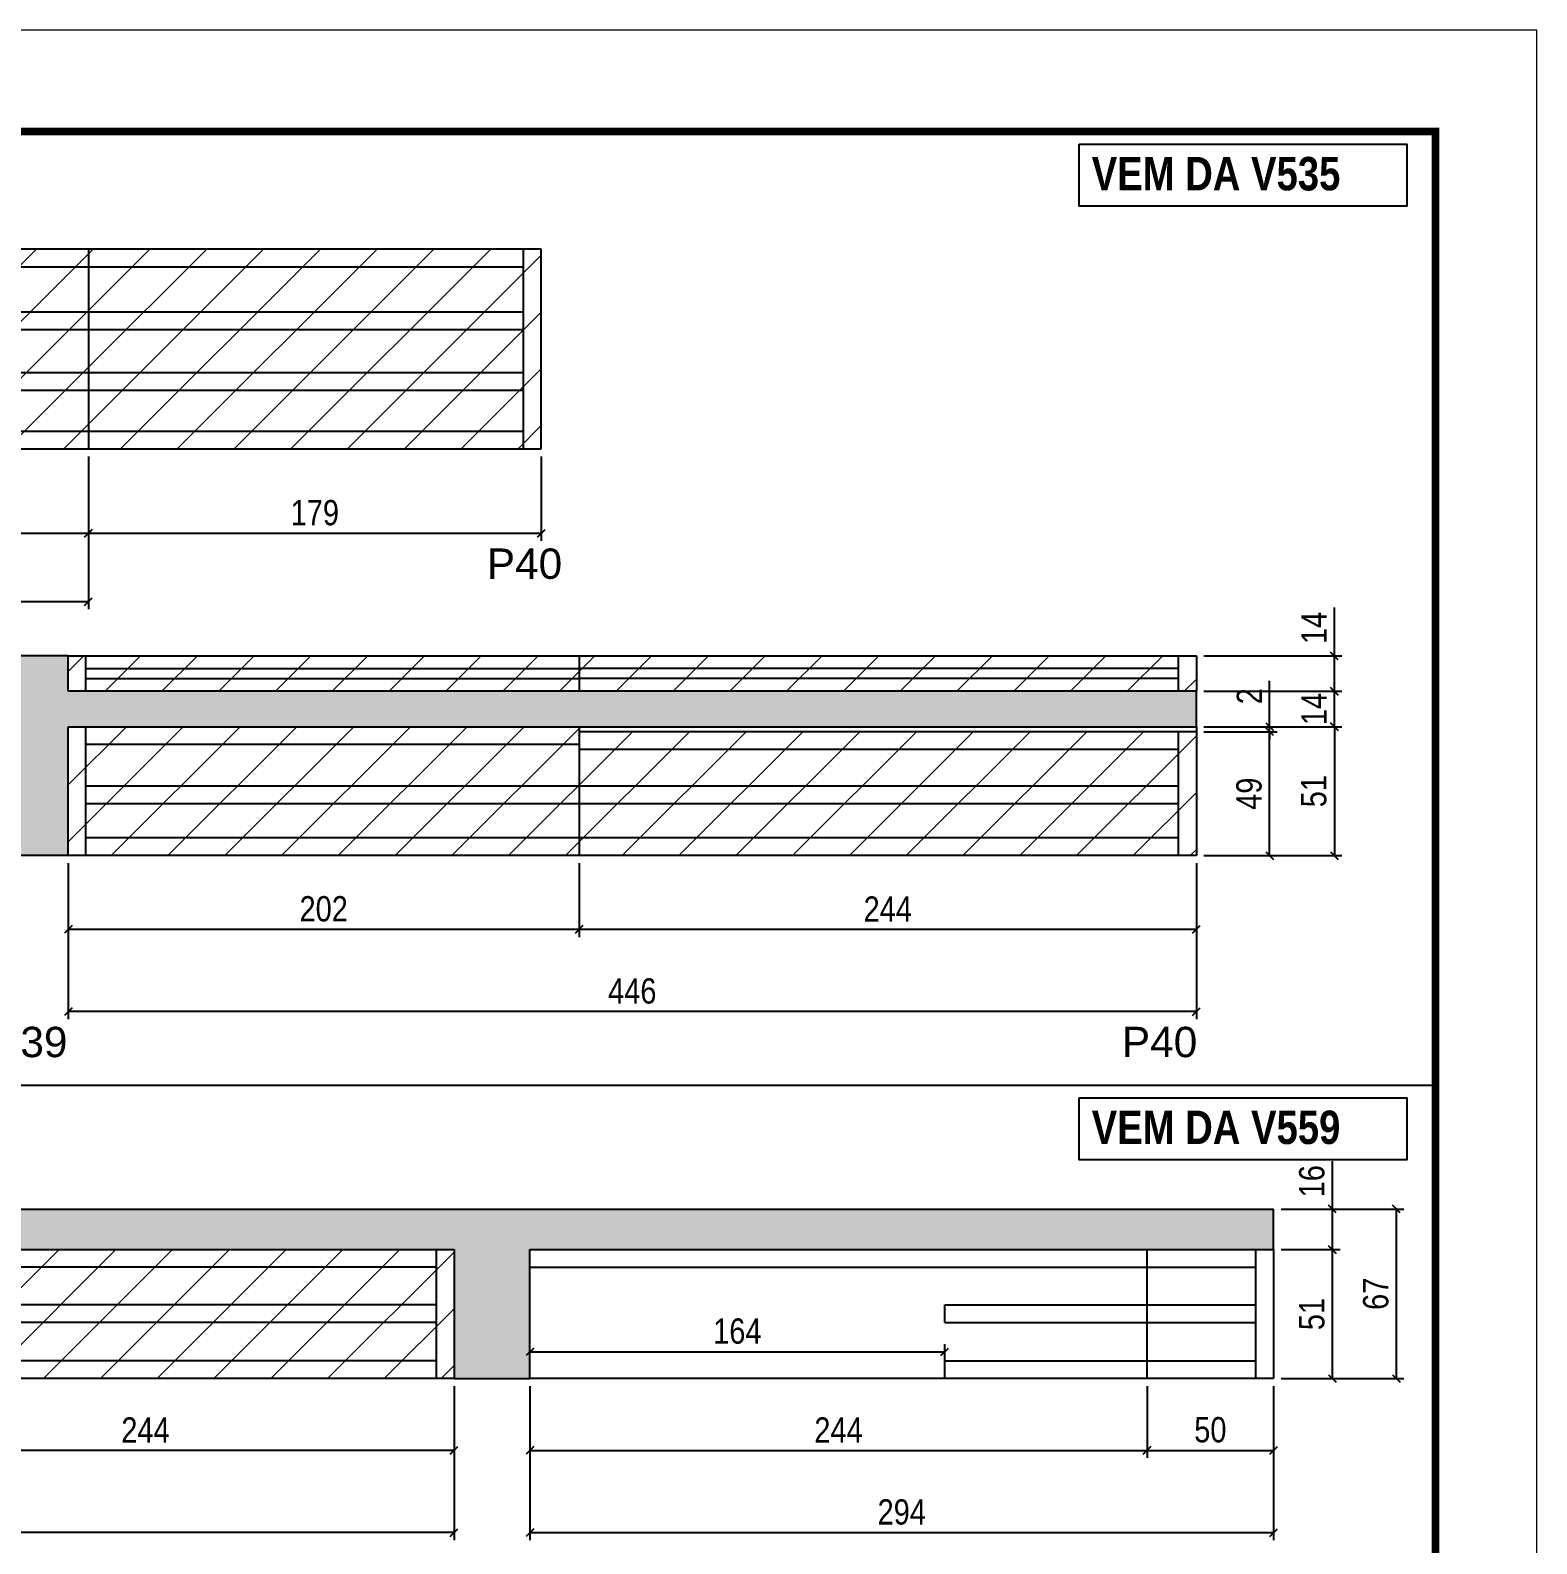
# Model space of a CAD drawing. Extents: x 3309 to 9563, y -2522 to 14608.
# Drawn here: x 5797 to 6393, y 10564 to 11162 of the extents above; entities that cross this region are included whole.
import ezdxf

# ---------------------------------------------------------------- set-up
doc = ezdxf.new("R2010")
doc.units = 0
doc.header["$PDMODE"] = 35
doc.header["$PDSIZE"] = -10
doc.linetypes.add('DASHED', pattern=[0.75, 0.5, -0.25])
for name, color, linetype in [('5', 5, 'Continuous'), ('COTA', 241, 'Continuous'), ('NOMENCLATURA', 7, 'Continuous'), ('Painéis', 200, 'Continuous'), ('SARR_2.2x7', 40, 'Continuous')]:
    doc.layers.add(name, color=color, linetype=linetype)
for name, color, linetype, lineweight in [('Folhas', 255, 'Continuous', 9), ('Hachura', 251, 'Continuous', 9), ('SARRAFO DE PRESSAO', 251, 'DASHED', 9)]:
    doc.layers.add(name, color=color, linetype=linetype, lineweight=lineweight)
doc.styles.add('COTA TECNICA', font='techl___.ttf', dxfattribs={"height": 10})
doc.styles.get("Standard").update_dxf_attribs({"font": 'arial.ttf'})
doc.styles.add('TECNICA', font='techb___.ttf', dxfattribs={"height": 10})
doc.dimstyles.new('PAINEL', dxfattribs={"dimtxt": 10, "dimasz": 3, "dimexe": 3, "dimexo": 3, "dimgap": 3, "dimtad": 1, "dimdec": 1, "dimzin": 12, "dimdsep": 46, "dimtxsty": 'COTA TECNICA', "dimblk1": 'OBLIQUE', "dimblk2": 'OBLIQUE', "dimsah": 1, "dimcen": 0.9, "dimclrd": 4, "dimclre": 4, "dimclrt": 240, "dimadec": 1, "dimazin": 3, "dimtfac": 1, "dimtdec": 1, "dimtmove": 0, "dimatfit": 3, "dimfxl": 1, "dimtolj": 1, "dimtzin": 12, "dimarcsym": 0})

# ---------------------------------------------------------------- blocks, each defined once
blk = doc.blocks.new('9999999999')
at = {"layer": 'Folhas'}
blk.add_lwpolyline([(98138.98, 34190.21), (99623.98, 34190.21), (99623.98, 35240.21), (98138.98, 35240.21)], close=True, dxfattribs=at)
at = {"layer": 'Folhas', "color": 30, "const_width": 3}
blk.add_lwpolyline([(98213.98, 34230.21), (99583.98, 34230.21), (99583.98, 35200.21), (98213.98, 35200.21)], close=True, dxfattribs=at)
blk = doc.blocks.new('_Oblique')
at = {"color": 0, "linetype": 'ByBlock', "lineweight": -2}
blk.add_line((-0.5, -0.5), (0.5, 0.5), dxfattribs=at)
blk = doc.blocks.new('*D2303')
at = {"layer": 'COTA', "color": 4, "lineweight": -2, "transparency": 16777216}
for p, q in [((5812.3, 10832.75), (5812.3, 10771.08)), ((6258.3, 10832.75), (6258.3, 10771.08)), ((6258.3, 10774.08), (5812.3, 10774.08))]:
    blk.add_line(p, q, dxfattribs=at)
at = {"layer": 'Defpoints', "color": 0, "transparency": 16777216}
for p in [(5812.3, 10835.75), (6258.3, 10835.75), (5812.3, 10774.08)]:
    blk.add_point(p, dxfattribs=at)
at = {"layer": 'COTA', "color": 4, "lineweight": -2, "transparency": 16777216, "xscale": 3, "yscale": 3, "zscale": 3, "rotation": 180}
blk.add_blockref('_Oblique', (5812.3, 10774.08), dxfattribs=at)
at = {"layer": 'COTA', "color": 4, "lineweight": -2, "transparency": 16777216, "xscale": 3, "yscale": 3, "zscale": 3}
blk.add_blockref('_Oblique', (6258.3, 10774.08), dxfattribs=at)
at = {"layer": 'COTA', "color": 240, "transparency": 16777216, "insert": (6035.3, 10782.19), "char_height": 10, "attachment_point": 5, "style": 'COTA TECNICA'}
blk.add_mtext('\\A1;446', dxfattribs=at)
blk = doc.blocks.new('*D2304')
at = {"layer": 'COTA', "color": 4, "lineweight": -2, "transparency": 16777216}
for p, q in [((6014.3, 10832.75), (6014.3, 10803.57)), ((6258.3, 10832.75), (6258.3, 10803.57)), ((6258.3, 10806.57), (6014.3, 10806.57))]:
    blk.add_line(p, q, dxfattribs=at)
at = {"layer": 'Defpoints', "color": 0, "transparency": 16777216}
for p in [(6014.3, 10835.75), (6258.3, 10835.75), (6014.3, 10806.57)]:
    blk.add_point(p, dxfattribs=at)
at = {"layer": 'COTA', "color": 4, "lineweight": -2, "transparency": 16777216, "xscale": 3, "yscale": 3, "zscale": 3, "rotation": 180}
blk.add_blockref('_Oblique', (6014.3, 10806.57), dxfattribs=at)
at = {"layer": 'COTA', "color": 4, "lineweight": -2, "transparency": 16777216, "xscale": 3, "yscale": 3, "zscale": 3}
blk.add_blockref('_Oblique', (6258.3, 10806.57), dxfattribs=at)
at = {"layer": 'COTA', "color": 240, "transparency": 16777216, "insert": (6136.3, 10814.64), "char_height": 10, "attachment_point": 5, "style": 'COTA TECNICA'}
blk.add_mtext('\\A1;244', dxfattribs=at)
blk = doc.blocks.new('*D2305')
at = {"layer": 'COTA', "color": 4, "lineweight": -2, "transparency": 16777216}
for p, q in [((5812.3, 10832.75), (5812.3, 10803.57)), ((6014.3, 10832.75), (6014.3, 10803.57)), ((6014.3, 10806.57), (5812.3, 10806.57))]:
    blk.add_line(p, q, dxfattribs=at)
at = {"layer": 'Defpoints', "color": 0, "transparency": 16777216}
for p in [(5812.3, 10835.75), (6014.3, 10835.75), (5812.3, 10806.57)]:
    blk.add_point(p, dxfattribs=at)
at = {"layer": 'COTA', "color": 4, "lineweight": -2, "transparency": 16777216, "xscale": 3, "yscale": 3, "zscale": 3, "rotation": 180}
blk.add_blockref('_Oblique', (5812.3, 10806.57), dxfattribs=at)
at = {"layer": 'COTA', "color": 4, "lineweight": -2, "transparency": 16777216, "xscale": 3, "yscale": 3, "zscale": 3}
blk.add_blockref('_Oblique', (6014.3, 10806.57), dxfattribs=at)
at = {"layer": 'COTA', "color": 240, "transparency": 16777216, "insert": (5913.3, 10814.67), "char_height": 10, "attachment_point": 5, "style": 'COTA TECNICA'}
blk.add_mtext('\\A1;202', dxfattribs=at)
blk = doc.blocks.new('*D2313')
at = {"layer": 'COTA', "color": 4, "lineweight": -2, "transparency": 16777216}
for p, q in [((6261.3, 10886.75), (6315.86, 10886.75)), ((6312.86, 10886.75), (6312.86, 10835.75)), ((6261.3, 10835.75), (6315.86, 10835.75))]:
    blk.add_line(p, q, dxfattribs=at)
at = {"layer": 'Defpoints', "color": 0, "transparency": 16777216}
for p in [(6258.3, 10886.75), (6258.3, 10835.75), (6312.86, 10835.75)]:
    blk.add_point(p, dxfattribs=at)
at = {"layer": 'COTA', "color": 4, "lineweight": -2, "transparency": 16777216, "xscale": 3, "yscale": 3, "zscale": 3}
for p, rotation in [((6312.86, 10886.75), 90), ((6312.86, 10835.75), 270)]:
    blk.add_blockref('_Oblique', p, dxfattribs=dict(at, rotation=rotation))
at = {"layer": 'COTA', "color": 240, "transparency": 16777216, "insert": (6304.75, 10861.25), "char_height": 10, "attachment_point": 5, "rotation": 90, "style": 'COTA TECNICA'}
blk.add_mtext('\\A1;51', dxfattribs=at)
blk = doc.blocks.new('*D2314')
at = {"layer": 'COTA', "color": 4, "lineweight": -2, "transparency": 16777216}
for p, q in [((6261.3, 10900.75), (6315.86, 10900.75)), ((6312.86, 10886.75), (6312.86, 10900.75)), ((6261.3, 10886.75), (6315.86, 10886.75))]:
    blk.add_line(p, q, dxfattribs=at)
at = {"layer": 'Defpoints', "color": 0, "transparency": 16777216}
for p in [(6258.3, 10900.75), (6312.86, 10900.75), (6258.3, 10886.75)]:
    blk.add_point(p, dxfattribs=at)
at = {"layer": 'COTA', "color": 4, "lineweight": -2, "transparency": 16777216, "xscale": 3, "yscale": 3, "zscale": 3}
for p, rotation in [((6312.86, 10900.75), 90), ((6312.86, 10886.75), 270)]:
    blk.add_blockref('_Oblique', p, dxfattribs=dict(at, rotation=rotation))
at = {"layer": 'COTA', "color": 240, "transparency": 16777216, "insert": (6304.79, 10893.75), "char_height": 10, "attachment_point": 5, "rotation": 90, "style": 'COTA TECNICA'}
blk.add_mtext('\\A1;14', dxfattribs=at)
blk = doc.blocks.new('*D2315')
at = {"layer": 'COTA', "color": 4, "lineweight": -2, "transparency": 16777216}
for p, q in [((6312.86, 10914.75), (6312.86, 10933.87)), ((6261.3, 10914.75), (6315.86, 10914.75)), ((6312.86, 10900.75), (6312.86, 10914.75)), ((6261.3, 10900.75), (6315.86, 10900.75))]:
    blk.add_line(p, q, dxfattribs=at)
at = {"layer": 'Defpoints', "color": 0, "transparency": 16777216}
for p in [(6258.3, 10914.75), (6312.86, 10914.75), (6258.3, 10900.75)]:
    blk.add_point(p, dxfattribs=at)
at = {"layer": 'COTA', "color": 4, "lineweight": -2, "transparency": 16777216, "xscale": 3, "yscale": 3, "zscale": 3}
for p, rotation in [((6312.86, 10914.75), 90), ((6312.86, 10900.75), 270)]:
    blk.add_blockref('_Oblique', p, dxfattribs=dict(at, rotation=rotation))
at = {"layer": 'COTA', "color": 240, "transparency": 16777216, "insert": (6304.79, 10925.81), "char_height": 10, "attachment_point": 5, "rotation": 90, "style": 'COTA TECNICA'}
blk.add_mtext('\\A1;14', dxfattribs=at)
blk = doc.blocks.new('*D2318')
at = {"layer": 'COTA', "color": 4, "lineweight": -2, "transparency": 16777216}
for p, q in [((5576.3, 10993.62), (5576.3, 10960.22)), ((5820.3, 10993.62), (5820.3, 10960.22)), ((5576.3, 10963.22), (5820.3, 10963.22))]:
    blk.add_line(p, q, dxfattribs=at)
at = {"layer": 'Defpoints', "color": 0, "transparency": 16777216}
for p in [(5576.3, 10996.62), (5820.3, 10996.62), (5820.3, 10963.22)]:
    blk.add_point(p, dxfattribs=at)
at = {"layer": 'COTA', "color": 4, "lineweight": -2, "transparency": 16777216, "xscale": 3, "yscale": 3, "zscale": 3, "rotation": 180}
blk.add_blockref('_Oblique', (5576.3, 10963.22), dxfattribs=at)
at = {"layer": 'COTA', "color": 4, "lineweight": -2, "transparency": 16777216, "xscale": 3, "yscale": 3, "zscale": 3}
blk.add_blockref('_Oblique', (5820.3, 10963.22), dxfattribs=at)
at = {"layer": 'COTA', "color": 240, "transparency": 16777216, "insert": (5698.3, 10971.3), "char_height": 10, "attachment_point": 5, "style": 'COTA TECNICA'}
blk.add_mtext('\\A1;244', dxfattribs=at)
blk = doc.blocks.new('*D2319')
at = {"layer": 'COTA', "color": 4, "lineweight": -2, "transparency": 16777216}
for p, q in [((5820.3, 10993.62), (5820.3, 10960.22)), ((5999.3, 10993.62), (5999.3, 10960.22)), ((5820.3, 10963.22), (5999.3, 10963.22))]:
    blk.add_line(p, q, dxfattribs=at)
at = {"layer": 'Defpoints', "color": 0, "transparency": 16777216}
for p in [(5820.3, 10996.62), (5999.3, 10996.62), (5999.3, 10963.22)]:
    blk.add_point(p, dxfattribs=at)
at = {"layer": 'COTA', "color": 4, "lineweight": -2, "transparency": 16777216, "xscale": 3, "yscale": 3, "zscale": 3, "rotation": 180}
blk.add_blockref('_Oblique', (5820.3, 10963.22), dxfattribs=at)
at = {"layer": 'COTA', "color": 4, "lineweight": -2, "transparency": 16777216, "xscale": 3, "yscale": 3, "zscale": 3}
blk.add_blockref('_Oblique', (5999.3, 10963.22), dxfattribs=at)
at = {"layer": 'COTA', "color": 240, "transparency": 16777216, "insert": (5909.8, 10971.32), "char_height": 10, "attachment_point": 5, "style": 'COTA TECNICA'}
blk.add_mtext('\\A1;179', dxfattribs=at)
blk = doc.blocks.new('*D2320')
at = {"layer": 'COTA', "color": 4, "lineweight": -2, "transparency": 16777216}
for p, q in [((5576.3, 10993.62), (5576.3, 10933.19)), ((5820.3, 10993.62), (5820.3, 10933.19)), ((5576.3, 10936.19), (5820.3, 10936.19))]:
    blk.add_line(p, q, dxfattribs=at)
at = {"layer": 'Defpoints', "color": 0, "transparency": 16777216}
for p in [(5576.3, 10996.62), (5820.3, 10996.62), (5820.3, 10936.19)]:
    blk.add_point(p, dxfattribs=at)
at = {"layer": 'COTA', "color": 4, "lineweight": -2, "transparency": 16777216, "xscale": 3, "yscale": 3, "zscale": 3, "rotation": 180}
blk.add_blockref('_Oblique', (5576.3, 10936.19), dxfattribs=at)
at = {"layer": 'COTA', "color": 4, "lineweight": -2, "transparency": 16777216, "xscale": 3, "yscale": 3, "zscale": 3}
blk.add_blockref('_Oblique', (5820.3, 10936.19), dxfattribs=at)
at = {"layer": 'COTA', "color": 240, "transparency": 16777216, "insert": (5698.3, 10945.41), "char_height": 10, "attachment_point": 5, "style": 'COTA TECNICA'}
blk.add_mtext('\\A1;(2x)', dxfattribs=at)
blk = doc.blocks.new('*D2321')
at = {"layer": 'COTA', "color": 4, "lineweight": -2, "transparency": 16777216}
for p, q in [((6261.3, 10884.75), (6290.26, 10884.75)), ((6287.26, 10835.75), (6287.26, 10884.75)), ((6261.3, 10835.75), (6290.26, 10835.75))]:
    blk.add_line(p, q, dxfattribs=at)
at = {"layer": 'Defpoints', "color": 0, "transparency": 16777216}
for p in [(6258.3, 10884.75), (6287.26, 10884.75), (6258.3, 10835.75)]:
    blk.add_point(p, dxfattribs=at)
at = {"layer": 'COTA', "color": 4, "lineweight": -2, "transparency": 16777216, "xscale": 3, "yscale": 3, "zscale": 3}
for p, rotation in [((6287.26, 10884.75), 90), ((6287.26, 10835.75), 270)]:
    blk.add_blockref('_Oblique', p, dxfattribs=dict(at, rotation=rotation))
at = {"layer": 'COTA', "color": 240, "transparency": 16777216, "insert": (6279.15, 10860.25), "char_height": 10, "attachment_point": 5, "rotation": 90, "style": 'COTA TECNICA'}
blk.add_mtext('\\A1;49', dxfattribs=at)
blk = doc.blocks.new('*D2322')
at = {"layer": 'COTA', "color": 4, "lineweight": -2, "transparency": 16777216}
for p, q in [((6287.26, 10886.75), (6287.26, 10904.86)), ((6261.3, 10886.75), (6290.26, 10886.75)), ((6287.26, 10884.75), (6287.26, 10886.75)), ((6261.3, 10884.75), (6290.26, 10884.75)), ((6287.26, 10884.75), (6287.26, 10881.75))]:
    blk.add_line(p, q, dxfattribs=at)
at = {"layer": 'Defpoints', "color": 0, "transparency": 16777216}
for p in [(6258.3, 10886.75), (6287.26, 10886.75), (6258.3, 10884.75)]:
    blk.add_point(p, dxfattribs=at)
at = {"layer": 'COTA', "color": 4, "lineweight": -2, "transparency": 16777216, "xscale": 3, "yscale": 3, "zscale": 3}
for p, rotation in [((6287.26, 10886.75), 270), ((6287.26, 10884.75), 90)]:
    blk.add_blockref('_Oblique', p, dxfattribs=dict(at, rotation=rotation))
at = {"layer": 'COTA', "color": 240, "transparency": 16777216, "insert": (6279.26, 10898.8), "char_height": 10, "attachment_point": 5, "rotation": 90, "style": 'COTA TECNICA'}
blk.add_mtext('\\A1;2', dxfattribs=at)
blk = doc.blocks.new('*D2622')
at = {"layer": 'COTA', "color": 4, "lineweight": -2, "transparency": 16777216}
for p, q in [((5332.84, 10625.99), (5332.84, 10565.08)), ((5964.84, 10625.99), (5964.84, 10565.08)), ((5964.84, 10568.08), (5332.84, 10568.08))]:
    blk.add_line(p, q, dxfattribs=at)
at = {"layer": 'Defpoints', "color": 0, "transparency": 16777216}
for p in [(5332.84, 10628.99), (5964.84, 10628.99), (5332.84, 10568.08)]:
    blk.add_point(p, dxfattribs=at)
at = {"layer": 'COTA', "color": 4, "lineweight": -2, "transparency": 16777216, "xscale": 3, "yscale": 3, "zscale": 3, "rotation": 180}
blk.add_blockref('_Oblique', (5332.84, 10568.08), dxfattribs=at)
at = {"layer": 'COTA', "color": 4, "lineweight": -2, "transparency": 16777216, "xscale": 3, "yscale": 3, "zscale": 3}
blk.add_blockref('_Oblique', (5964.84, 10568.08), dxfattribs=at)
at = {"layer": 'COTA', "color": 240, "transparency": 16777216, "insert": (5648.84, 10576.3), "char_height": 10, "attachment_point": 5, "style": 'COTA TECNICA'}
blk.add_mtext('\\A1;632', dxfattribs=at)
blk = doc.blocks.new('*D2623')
at = {"layer": 'COTA', "color": 4, "lineweight": -2, "transparency": 16777216}
for p, q in [((5720.84, 10625.99), (5720.84, 10597.57)), ((5964.84, 10625.99), (5964.84, 10597.57)), ((5964.84, 10600.57), (5720.84, 10600.57))]:
    blk.add_line(p, q, dxfattribs=at)
at = {"layer": 'Defpoints', "color": 0, "transparency": 16777216}
for p in [(5720.84, 10628.99), (5964.84, 10628.99), (5720.84, 10600.57)]:
    blk.add_point(p, dxfattribs=at)
at = {"layer": 'COTA', "color": 4, "lineweight": -2, "transparency": 16777216, "xscale": 3, "yscale": 3, "zscale": 3, "rotation": 180}
blk.add_blockref('_Oblique', (5720.84, 10600.57), dxfattribs=at)
at = {"layer": 'COTA', "color": 4, "lineweight": -2, "transparency": 16777216, "xscale": 3, "yscale": 3, "zscale": 3}
blk.add_blockref('_Oblique', (5964.84, 10600.57), dxfattribs=at)
at = {"layer": 'COTA', "color": 240, "transparency": 16777216, "insert": (5842.84, 10608.64), "char_height": 10, "attachment_point": 5, "style": 'COTA TECNICA'}
blk.add_mtext('\\A1;244', dxfattribs=at)
blk = doc.blocks.new('*D2630')
at = {"layer": 'COTA', "color": 4, "lineweight": -2, "transparency": 16777216}
for p, q in [((5994.84, 10625.99), (5994.84, 10565.08)), ((6288.84, 10625.99), (6288.84, 10565.08)), ((5994.84, 10568.08), (6288.84, 10568.08))]:
    blk.add_line(p, q, dxfattribs=at)
at = {"layer": 'Defpoints', "color": 0, "transparency": 16777216}
for p in [(5994.84, 10628.99), (6288.84, 10628.99), (6288.84, 10568.08)]:
    blk.add_point(p, dxfattribs=at)
at = {"layer": 'COTA', "color": 4, "lineweight": -2, "transparency": 16777216, "xscale": 3, "yscale": 3, "zscale": 3, "rotation": 180}
blk.add_blockref('_Oblique', (5994.84, 10568.08), dxfattribs=at)
at = {"layer": 'COTA', "color": 4, "lineweight": -2, "transparency": 16777216, "xscale": 3, "yscale": 3, "zscale": 3}
blk.add_blockref('_Oblique', (6288.84, 10568.08), dxfattribs=at)
at = {"layer": 'COTA', "color": 240, "transparency": 16777216, "insert": (6141.84, 10576.18), "char_height": 10, "attachment_point": 5, "style": 'COTA TECNICA'}
blk.add_mtext('\\A1;294', dxfattribs=at)
blk = doc.blocks.new('*D2631')
at = {"layer": 'COTA', "color": 4, "lineweight": -2, "transparency": 16777216}
for p, q in [((5994.84, 10631.99), (5994.84, 10642.56)), ((6158.84, 10631.99), (6158.84, 10642.56)), ((5994.84, 10639.56), (6158.84, 10639.56))]:
    blk.add_line(p, q, dxfattribs=at)
at = {"layer": 'Defpoints', "color": 0, "transparency": 16777216}
for p in [(6158.84, 10639.56), (5994.84, 10628.99), (6158.84, 10628.99)]:
    blk.add_point(p, dxfattribs=at)
at = {"layer": 'COTA', "color": 4, "lineweight": -2, "transparency": 16777216, "xscale": 3, "yscale": 3, "zscale": 3, "rotation": 180}
blk.add_blockref('_Oblique', (5994.84, 10639.56), dxfattribs=at)
at = {"layer": 'COTA', "color": 4, "lineweight": -2, "transparency": 16777216, "xscale": 3, "yscale": 3, "zscale": 3}
blk.add_blockref('_Oblique', (6158.84, 10639.56), dxfattribs=at)
at = {"layer": 'COTA', "color": 240, "transparency": 16777216, "insert": (6076.84, 10647.67), "char_height": 10, "attachment_point": 5, "style": 'COTA TECNICA'}
blk.add_mtext('\\A1;164', dxfattribs=at)
blk = doc.blocks.new('*D2632')
at = {"layer": 'COTA', "color": 4, "lineweight": -2, "transparency": 16777216}
for p, q in [((5994.84, 10625.99), (5994.84, 10597.57)), ((6238.84, 10625.99), (6238.84, 10597.57)), ((5994.84, 10600.57), (6238.84, 10600.57))]:
    blk.add_line(p, q, dxfattribs=at)
at = {"layer": 'Defpoints', "color": 0, "transparency": 16777216}
for p in [(5994.84, 10628.99), (6238.84, 10628.99), (6238.84, 10600.57)]:
    blk.add_point(p, dxfattribs=at)
at = {"layer": 'COTA', "color": 4, "lineweight": -2, "transparency": 16777216, "xscale": 3, "yscale": 3, "zscale": 3, "rotation": 180}
blk.add_blockref('_Oblique', (5994.84, 10600.57), dxfattribs=at)
at = {"layer": 'COTA', "color": 4, "lineweight": -2, "transparency": 16777216, "xscale": 3, "yscale": 3, "zscale": 3}
blk.add_blockref('_Oblique', (6238.84, 10600.57), dxfattribs=at)
at = {"layer": 'COTA', "color": 240, "transparency": 16777216, "insert": (6116.84, 10608.64), "char_height": 10, "attachment_point": 5, "style": 'COTA TECNICA'}
blk.add_mtext('\\A1;244', dxfattribs=at)
blk = doc.blocks.new('*D2633')
at = {"layer": 'COTA', "color": 4, "lineweight": -2, "transparency": 16777216}
for p, q in [((6238.84, 10625.99), (6238.84, 10597.57)), ((6288.84, 10622.99), (6288.84, 10597.57)), ((6238.84, 10600.57), (6288.84, 10600.57))]:
    blk.add_line(p, q, dxfattribs=at)
at = {"layer": 'Defpoints', "color": 0, "transparency": 16777216}
for p in [(6238.84, 10628.99), (6288.84, 10625.99), (6288.84, 10600.57)]:
    blk.add_point(p, dxfattribs=at)
at = {"layer": 'COTA', "color": 4, "lineweight": -2, "transparency": 16777216, "xscale": 3, "yscale": 3, "zscale": 3, "rotation": 180}
blk.add_blockref('_Oblique', (6238.84, 10600.57), dxfattribs=at)
at = {"layer": 'COTA', "color": 4, "lineweight": -2, "transparency": 16777216, "xscale": 3, "yscale": 3, "zscale": 3}
blk.add_blockref('_Oblique', (6288.84, 10600.57), dxfattribs=at)
at = {"layer": 'COTA', "color": 240, "transparency": 16777216, "insert": (6263.84, 10608.68), "char_height": 10, "attachment_point": 5, "style": 'COTA TECNICA'}
blk.add_mtext('\\A1;50', dxfattribs=at)
blk = doc.blocks.new('*D2634')
at = {"layer": 'COTA', "color": 4, "lineweight": -2, "transparency": 16777216}
for p, q in [((6291.84, 10679.99), (6315.1, 10679.99)), ((6312.1, 10628.99), (6312.1, 10679.99)), ((6291.84, 10628.99), (6315.1, 10628.99))]:
    blk.add_line(p, q, dxfattribs=at)
at = {"layer": 'Defpoints', "color": 0, "transparency": 16777216}
for p in [(6288.84, 10679.99), (6312.1, 10679.99), (6288.84, 10628.99)]:
    blk.add_point(p, dxfattribs=at)
at = {"layer": 'COTA', "color": 4, "lineweight": -2, "transparency": 16777216, "xscale": 3, "yscale": 3, "zscale": 3}
for p, rotation in [((6312.1, 10679.99), 90), ((6312.1, 10628.99), 270)]:
    blk.add_blockref('_Oblique', p, dxfattribs=dict(at, rotation=rotation))
at = {"layer": 'COTA', "color": 240, "transparency": 16777216, "insert": (6303.99, 10654.49), "char_height": 10, "attachment_point": 5, "rotation": 90, "style": 'COTA TECNICA'}
blk.add_mtext('\\A1;51', dxfattribs=at)
blk = doc.blocks.new('*D2635')
at = {"layer": 'COTA', "color": 4, "lineweight": -2, "transparency": 16777216}
for p, q in [((6312.1, 10695.99), (6312.1, 10715)), ((6291.84, 10695.99), (6315.1, 10695.99)), ((6312.1, 10679.99), (6312.1, 10695.99)), ((6291.84, 10679.99), (6315.1, 10679.99))]:
    blk.add_line(p, q, dxfattribs=at)
at = {"layer": 'Defpoints', "color": 0, "transparency": 16777216}
for p in [(6288.84, 10695.99), (6312.1, 10695.99), (6288.84, 10679.99)]:
    blk.add_point(p, dxfattribs=at)
at = {"layer": 'COTA', "color": 4, "lineweight": -2, "transparency": 16777216, "xscale": 3, "yscale": 3, "zscale": 3}
for p, rotation in [((6312.1, 10695.99), 90), ((6312.1, 10679.99), 270)]:
    blk.add_blockref('_Oblique', p, dxfattribs=dict(at, rotation=rotation))
at = {"layer": 'COTA', "color": 240, "transparency": 16777216, "insert": (6303.99, 10707), "char_height": 10, "attachment_point": 5, "rotation": 90, "style": 'COTA TECNICA'}
blk.add_mtext('\\A1;16', dxfattribs=at)
blk = doc.blocks.new('*D2636')
at = {"layer": 'COTA', "color": 4, "lineweight": -2, "transparency": 16777216}
for p, q in [((6291.84, 10695.99), (6340.39, 10695.99)), ((6337.39, 10628.99), (6337.39, 10695.99)), ((6291.84, 10628.99), (6340.39, 10628.99))]:
    blk.add_line(p, q, dxfattribs=at)
at = {"layer": 'Defpoints', "color": 0, "transparency": 16777216}
for p in [(6288.84, 10695.99), (6337.39, 10695.99), (6288.84, 10628.99)]:
    blk.add_point(p, dxfattribs=at)
at = {"layer": 'COTA', "color": 4, "lineweight": -2, "transparency": 16777216, "xscale": 3, "yscale": 3, "zscale": 3}
for p, rotation in [((6337.39, 10695.99), 90), ((6337.39, 10628.99), 270)]:
    blk.add_blockref('_Oblique', p, dxfattribs=dict(at, rotation=rotation))
at = {"layer": 'COTA', "color": 240, "transparency": 16777216, "insert": (6329.28, 10662.49), "char_height": 10, "attachment_point": 5, "rotation": 90, "style": 'COTA TECNICA'}
blk.add_mtext('\\A1;67', dxfattribs=at)

msp = doc.modelspace()

# ---------------------------------------------------------------- hatches: boundary and pattern name
at = {"layer": 'COTA'}
h = msp.add_hatch(dxfattribs=at)
h.set_pattern_fill('AR-CONC', color=256, scale=0.03)
h.set_pattern_definition([(50, (-1580.1513, -2451.004), (5.4655401, -0.4781726), [0.5715, -6.2865]), (355, (-1580.151, -2451.004), (-1.0573026, 5.7317054), [0.4572, -5.0292175]), (100.451445, (-1579.696, -2451.044), (4.4082374, 5.2535326), [0.4857003, -5.3427073]), (46.1842, (-1580.151, -2449.48), (8.1323712, -1.2612698), [0.85725, -9.42975]), (96.63556, (-1579.4736, -2449.585), (7.122124, 7.4227837), [0.7285507, -8.0140682]), (351.18415, (-1580.151, -2449.48), (7.122124, 7.4227837), [0.685799, -7.543792]), (21, (-1579.3893, -2449.861), (4.5484317, -3.067956), [0.5715, -6.2865]), (326, (-1579.389, -2449.861), (1.8540609, 5.525639), [0.4572, -5.0292]), (71.451445, (-1579.01, -2450.117), (6.4024926, 2.457683), [0.4857003, -5.3426981]), (37.5, (-1580.1513, -2451.0041), (0.0926581, 2.53665117), [0, -4.96824, 0, -5.1054, 0, -5.04825]), (7.5, (-1580.1513, -2451.0041), (2.00458988, 3.00541724), [0, -2.91084, 0, -4.85394, 0, -1.92405]), (327.5, (-1581.8505, -2451.0041), (4.06771786, -0.17186232), [0, -1.905, 0, -5.9436, 0, -7.8867]), (317.5, (-1582.6125, -2451.004), (4.44387544, 0.7627947), [0, -2.4765, 0, -3.94716, 0, -5.6007])])
h.paths.add_polyline_path([(5812.3, 10886.75), (6258.3, 10886.75), (6258.3, 10900.75), (5812.3, 10900.75), (5812.3, 10914.75), (5782.3, 10914.75), (5782.3, 10900.75), (5332.3, 10900.75), (5332.3, 10886.75), (5782.3, 10886.75), (5782.3, 10835.75), (5812.3, 10835.75)])
h = msp.add_hatch(dxfattribs=at)
h.set_pattern_fill('AR-CONC', color=256, scale=0.03)
h.set_pattern_definition([(50, (0, 1915.4526), (5.46554, -0.4781726), [0.5715, -6.2865]), (355, (0, 1915.4526), (-1.0573026, 5.7317054), [0.4572, -5.0292175]), (100.451445, (0.4555, 1915.413), (4.4082374, 5.2535326), [0.4857003, -5.3427073]), (46.1842, (0, 1916.9766), (8.1323712, -1.26127), [0.85725, -9.42975]), (96.63556, (0.678, 1916.8715), (7.122124, 7.422784), [0.728551, -8.014068]), (351.18415, (0, 1916.977), (7.122124, 7.422784), [0.685799, -7.543792]), (21, (0.762, 1916.5956), (4.5484317, -3.067956), [0.5715, -6.2865]), (326, (0.762, 1916.5956), (1.8540609, 5.525639), [0.4572, -5.0292]), (71.451445, (1.141, 1916.34), (6.4024926, 2.457683), [0.4857003, -5.342698]), (37.5, (0, 1915.4526), (0.0926581, 2.53665117), [0, -4.96824, 0, -5.1054, 0, -5.04825]), (7.5, (0, 1915.4526), (2.0045899, 3.00541724), [0, -2.91084, 0, -4.85394, 0, -1.92405]), (327.5, (-1.6993, 1915.4526), (4.06771786, -0.17186232), [0, -1.905, 0, -5.9436, 0, -7.8867]), (317.5, (-2.4613, 1915.4526), (4.4438754, 0.7627947), [0, -2.4765, 0, -3.94716, 0, -5.6007])])
h.paths.add_polyline_path([(5994.84, 10679.99), (6288.84, 10679.99), (6288.84, 10695.99), (5553.84, 10695.99), (5553.84, 10679.99), (5964.84, 10679.99), (5964.84, 10628.99), (5994.84, 10628.99)])
at = {"layer": 'Hachura', "linetype": 'ByBlock'}
h = msp.add_hatch(dxfattribs=at)
h.set_pattern_fill('ANSI31', color=256, scale=5)
h.paths.add_polyline_path([(5576.3, 11075.62), (5332.3, 11075.62), (5332.3, 10996.62), (5576.3, 10996.62)])
h.paths.add_polyline_path([(5820.3, 11075.62), (5576.3, 11075.62), (5576.3, 10996.62), (5820.3, 10996.62)])
h.paths.add_polyline_path([(5782.3, 10886.75), (5538.3, 10886.75), (5538.3, 10835.75), (5782.3, 10835.75)])
h.paths.add_polyline_path([(6014.3, 10886.75), (5812.3, 10886.75), (5812.3, 10835.75), (6014.3, 10835.75)])
h.paths.add_polyline_path([(6258.3, 10884.75), (6014.3, 10884.75), (6014.3, 10835.75), (6258.3, 10835.75)])
h.paths.add_polyline_path([(5782.3, 10914.75), (5538.3, 10914.75), (5538.3, 10900.75), (5782.3, 10900.75)])
h = msp.add_hatch(dxfattribs=at)
h.set_pattern_fill('ANSI31', color=256, scale=5)
h.paths.add_polyline_path([(5538.3, 10886.75), (5332.3, 10886.75), (5332.3, 10835.75), (5538.3, 10835.75)])
h.paths.add_polyline_path([(5538.3, 10914.75), (5332.3, 10914.75), (5332.3, 10900.75), (5538.3, 10900.75)])
h.paths.add_polyline_path([(5999.3, 11075.62), (5820.3, 11075.62), (5820.3, 10996.62), (5999.3, 10996.62)])
h.paths.add_polyline_path([(6258.3, 10914.75), (6014.3, 10914.75), (6014.3, 10900.75), (6258.3, 10900.75)])
h = msp.add_hatch(dxfattribs=at)
h.set_pattern_fill('ANSI31', color=256, scale=5)
h.paths.add_polyline_path([(6014.3, 10914.75), (5812.3, 10914.75), (5812.3, 10900.75), (6014.3, 10900.75)])
h = msp.add_hatch(dxfattribs=at)
h.set_pattern_fill('ANSI31', color=256, scale=5)
h.set_pattern_definition([(45, (0, 1930.3), (-11.22532, 11.22532), [])])
h.paths.add_polyline_path([(5720.84, 10679.99), (5720.84, 10628.99), (5964.84, 10628.99), (5964.84, 10679.99)])

# ---------------------------------------------------------------- linework, layer by layer
at = {"layer": 'COTA'}
for p, q in [((5812.3, 10914.75), (5782.3, 10914.75)), ((6258.3, 10886.75), (6258.3, 10900.75)), ((5812.3, 10835.75), (5782.3, 10835.75)), ((4982.87, 10745.01), (6352.87, 10745.01)), ((5553.84, 10695.99), (6288.84, 10695.99)), ((6288.84, 10679.99), (6288.84, 10695.99)), ((5964.84, 10628.99), (5994.84, 10628.99))]:
    msp.add_line(p, q, dxfattribs=at)
at = {"layer": 'NOMENCLATURA'}
for points in [[(6211.92, 11117.15), (6341.55, 11117.15), (6341.55, 11092.58), (6211.92, 11092.58)], [(6211.92, 10740.02), (6341.55, 10740.02), (6341.55, 10715.46), (6211.92, 10715.46)]]:
    msp.add_lwpolyline(points, close=True, dxfattribs=at)
at = {"layer": 'Painéis', "linetype": 'ByBlock'}
for p, q in [((5999.3, 11075.62), (5332.3, 11075.62)), ((5820.3, 11075.62), (5820.3, 10996.62)), ((5999.3, 10996.62), (5999.3, 11075.62)), ((5332.3, 10996.62), (5999.3, 10996.62)), ((5812.3, 10900.75), (5812.3, 10914.75)), ((5812.3, 10914.75), (6258.3, 10914.75)), ((6014.3, 10914.75), (6014.3, 10900.75)), ((6258.3, 10914.75), (6258.3, 10900.75)), ((6258.3, 10900.75), (5812.3, 10900.75)), ((5812.3, 10835.75), (5812.3, 10886.75)), ((5812.3, 10886.75), (6258.3, 10886.75)), ((6014.3, 10886.75), (6014.3, 10835.75)), ((6258.3, 10886.75), (6258.3, 10835.75)), ((6258.3, 10884.75), (6014.3, 10884.75)), ((6258.3, 10835.75), (5812.3, 10835.75)), ((5553.84, 10679.99), (5964.84, 10679.99)), ((5964.84, 10679.99), (5964.84, 10628.99)), ((5994.84, 10628.99), (5994.84, 10679.99)), ((5994.84, 10679.99), (6288.84, 10679.99)), ((6238.84, 10628.99), (6238.84, 10679.99)), ((6288.84, 10679.99), (6288.84, 10628.99)), ((5964.84, 10628.99), (5332.84, 10628.99)), ((6288.84, 10628.99), (5994.84, 10628.99))]:
    msp.add_line(p, q, dxfattribs=at)
at = {"layer": 'SARR_2.2x7', "linetype": 'Continuous'}
for p, q in [((5992.3, 10996.62), (5992.3, 11075.62)), ((5576.3, 11068.62), (5820.3, 11068.62)), ((5820.3, 11068.62), (5992.3, 11068.62)), ((5576.3, 11050.77), (5820.3, 11050.77)), ((5820.3, 11050.77), (5992.3, 11050.77)), ((5576.3, 11043.77), (5820.3, 11043.77)), ((5820.3, 11043.77), (5992.3, 11043.77)), ((5576.3, 11026.77), (5820.3, 11026.77)), ((5820.3, 11026.77), (5992.3, 11026.77)), ((5576.3, 11019.77), (5820.3, 11019.77)), ((5820.3, 11019.77), (5992.3, 11019.77)), ((5576.3, 11003.62), (5820.3, 11003.62)), ((5820.3, 11003.62), (5992.3, 11003.62)), ((5819.3, 10900.75), (5819.3, 10914.75)), ((6251.3, 10900.75), (6251.3, 10914.75)), ((5819.3, 10909.75), (6014.3, 10909.75)), ((5819.3, 10905.75), (6014.3, 10905.75)), ((6251.3, 10909.75), (6014.3, 10909.75)), ((6251.3, 10905.75), (6014.3, 10905.75)), ((5819.3, 10835.75), (5819.3, 10886.75)), ((6251.3, 10835.75), (6251.3, 10884.75)), ((6014.3, 10879.75), (5819.3, 10879.75)), ((6251.3, 10877.75), (6014.3, 10877.75)), ((6014.3, 10863.19), (5819.3, 10863.19)), ((6251.3, 10863.19), (6014.3, 10863.19)), ((6014.3, 10856.19), (5819.3, 10856.19)), ((6251.3, 10856.19), (6014.3, 10856.19)), ((6014.3, 10842.75), (5819.3, 10842.75)), ((6251.3, 10842.75), (6014.3, 10842.75)), ((5957.84, 10628.99), (5957.84, 10679.99)), ((6281.84, 10628.99), (6281.84, 10679.99)), ((5957.84, 10672.99), (5720.84, 10672.99)), ((5994.84, 10672.99), (6281.84, 10672.99)), ((5957.84, 10658.19), (5720.84, 10658.19)), ((6158.84, 10658.19), (6281.84, 10658.19)), ((6158.84, 10651.19), (6158.84, 10658.19)), ((5957.84, 10651.19), (5720.84, 10651.19)), ((6158.84, 10651.19), (6281.84, 10651.19)), ((5957.84, 10635.99), (5720.84, 10635.99)), ((6158.84, 10628.99), (6158.84, 10635.99)), ((6158.84, 10635.99), (6281.84, 10635.99))]:
    msp.add_line(p, q, dxfattribs=at)

# ---------------------------------------------------------------- block references
at = {"layer": 'SARRAFO DE PRESSAO', "color": 6, "linetype": 'ByBlock'}
msp.add_blockref('9999999999', (-93231.11, -24078.07), dxfattribs=at)

# ---------------------------------------------------------------- texts
at = {"layer": '5', "linetype": 'Continuous'}
for s, p in [('P40', (5977.78, 10945.21)), ('P39', (5782.2, 10756.07)), ('P40', (6228.85, 10756.07))]:
    msp.add_text(s, height=12, rotation=0.00004, dxfattribs=at).set_placement(p)
at = {"layer": 'NOMENCLATURA', "style": 'TECNICA'}
for s, p in [('VEM DA V535', (6216.93, 11098.84)), ('VEM DA V559', (6216.93, 10721.72))]:
    msp.add_text(s, height=13.2, dxfattribs=at).set_placement(p)

# ---------------------------------------------------------------- dimensions: what is measured, and where the dimension line sits
at = {"layer": 'COTA'}
for base, p1, p2, picture, middle in [((5820.3, 10963.22), (5576.3, 10996.62), (5820.3, 10996.62), '*D2318', (5698.3, 10971.3)), ((6288.84, 10600.57), (6238.84, 10628.99), (6288.84, 10625.99), '*D2633', (6263.84, 10608.68))]:
    dim = msp.add_linear_dim(base=base, p1=p1, p2=p2, dimstyle='PAINEL', override={"dimtmove": 1}, dxfattribs=at)
    dim.commit()
    dim.dimension.update_dxf_attribs({"geometry": picture, "text_midpoint": middle})
dim = msp.add_linear_dim(base=(5820.3, 10936.19), p1=(5576.3, 10996.62), p2=(5820.3, 10996.62), text='(2x)', dimstyle='PAINEL', dxfattribs=at)
dim.commit()
dim.dimension.update_dxf_attribs({"geometry": '*D2320', "text_midpoint": (5698.3, 10945.41)})
for base, p1, p2, picture, middle in [((5999.3, 10963.22), (5820.3, 10996.62), (5999.3, 10996.62), '*D2319', (5909.8, 10971.32)), ((5812.3, 10774.08), (6258.3, 10835.75), (5812.3, 10835.75), '*D2303', (6035.3, 10782.19)), ((6158.84, 10639.56), (5994.84, 10628.99), (6158.84, 10628.99), '*D2631', (6076.84, 10647.67)), ((5332.84, 10568.08), (5964.84, 10628.99), (5332.84, 10628.99), '*D2622', (5648.84, 10576.3)), ((6288.84, 10568.08), (5994.84, 10628.99), (6288.84, 10628.99), '*D2630', (6141.84, 10576.18)), ((6238.84, 10600.57), (5994.84, 10628.99), (6238.84, 10628.99), '*D2632', (6116.84, 10608.64))]:
    dim = msp.add_linear_dim(base=base, p1=p1, p2=p2, dimstyle='PAINEL', dxfattribs=at)
    dim.commit()
    dim.dimension.update_dxf_attribs({"geometry": picture, "text_midpoint": middle})
for base, p1, p2, angle, picture, middle in [((6312.86, 10914.75), (6258.3, 10900.75), (6258.3, 10914.75), 90, '*D2315', (6304.79, 10925.81)), ((6287.26, 10886.75), (6258.3, 10884.75), (6258.3, 10886.75), 90, '*D2322', (6279.26, 10898.8)), ((6312.86, 10835.75), (6258.3, 10886.75), (6258.3, 10835.75), 90, '*D2313', (6304.75, 10861.25)), ((6287.26, 10884.75), (6258.3, 10835.75), (6258.3, 10884.75), 90, '*D2321', (6279.15, 10860.25)), ((6014.3, 10806.57), (6258.3, 10835.75), (6014.3, 10835.75), 180, '*D2304', (6136.3, 10814.64)), ((6312.1, 10695.99), (6288.84, 10679.99), (6288.84, 10695.99), 90, '*D2635', (6303.99, 10707)), ((6337.39, 10695.99), (6288.84, 10628.99), (6288.84, 10695.99), 90, '*D2636', (6329.28, 10662.49)), ((6312.1, 10679.99), (6288.84, 10628.99), (6288.84, 10679.99), 90, '*D2634', (6303.99, 10654.49)), ((5720.84, 10600.57), (5964.84, 10628.99), (5720.84, 10628.99), 180, '*D2623', (5842.84, 10608.64))]:
    dim = msp.add_linear_dim(base=base, p1=p1, p2=p2, angle=angle, dimstyle='PAINEL', dxfattribs=at)
    dim.commit()
    dim.dimension.update_dxf_attribs({"geometry": picture, "text_midpoint": middle})
dim = msp.add_linear_dim(base=(6312.86, 10900.75), p1=(6258.3, 10886.75), p2=(6258.3, 10900.75), angle=90, dimstyle='PAINEL', dxfattribs=at)
dim.commit()
dim.dimension.update_dxf_attribs({"geometry": '*D2314', "text_midpoint": (6312.86, 10893.75), "dimtype": 160})
dim = msp.add_linear_dim(base=(5812.3, 10806.57), p1=(6014.3, 10835.75), p2=(5812.3, 10835.75), angle=180, dimstyle='PAINEL', override={"dimtmove": 1}, dxfattribs=at)
dim.commit()
dim.dimension.update_dxf_attribs({"geometry": '*D2305', "text_midpoint": (5913.3, 10814.67)})

doc.saveas('drawing.dxf')
